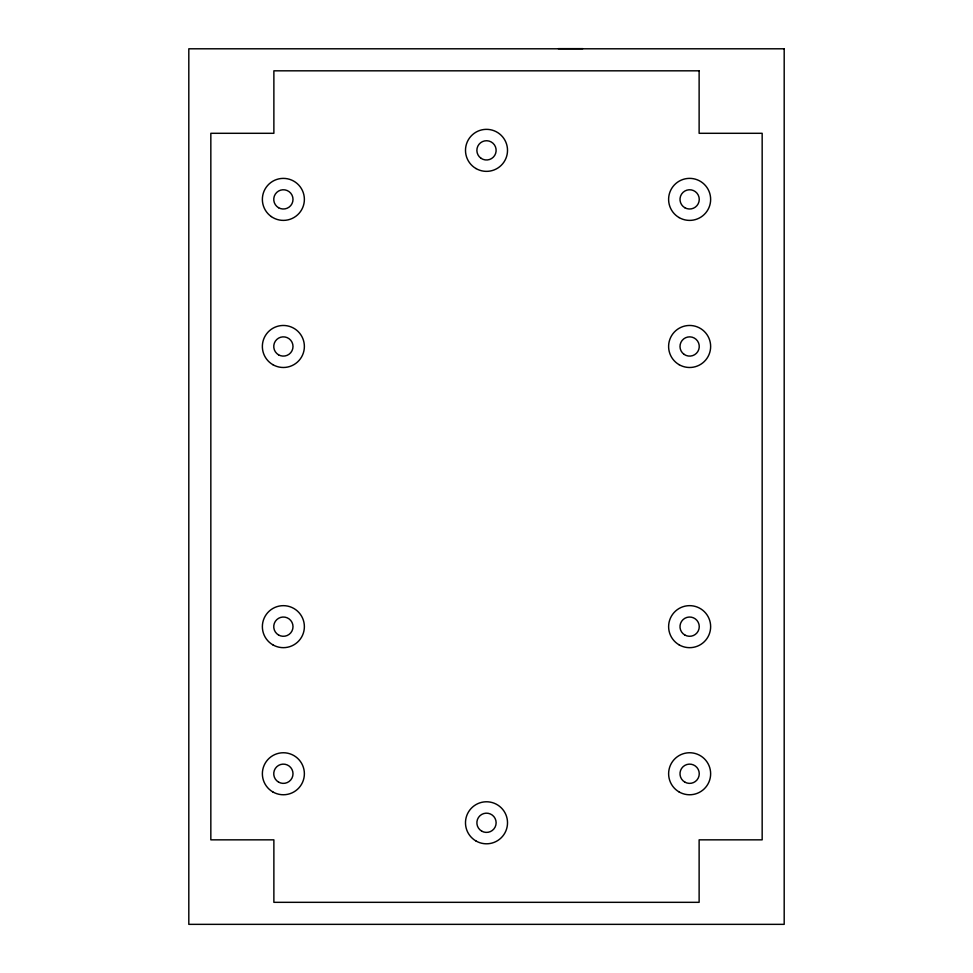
<?xml version="1.0" encoding="UTF-8"?>
<svg xmlns="http://www.w3.org/2000/svg" width="973" height="973" viewBox="0 0 973 973"><rect width="100%" height="100%" fill="white"/><g stroke="black" fill="none" stroke-linecap="round" stroke-linejoin="round"><path stroke-width="1.46" d="M558.295 48.65L582.815 48.65M784.189 48.796L188.811 48.796L188.811 924.35L784.189 924.35L784.189 48.796M699.125 70.822L273.875 70.822L273.875 133.301L210.837 133.301L210.837 839.845L273.875 839.845L273.875 902.324L699.125 902.324L699.125 839.845L762.163 839.845L762.163 133.301L699.125 133.301L699.125 70.822M475.992 168.548A21.017 21.017 0 0 0 507.517 150.353A21.017 21.017 0 0 0 475.992 132.158A21.017 21.017 0 0 0 475.992 168.548M480.954 158.234A9.633 9.633 0 0 0 496.096 151.216A9.633 9.633 0 0 0 482.45 141.62A9.633 9.633 0 0 0 480.954 158.234M679.118 217.587A21.017 21.017 0 0 0 710.643 199.392A21.017 21.017 0 0 0 679.118 181.185A21.017 21.017 0 0 0 679.118 217.587M684.81 207.723A9.633 9.633 0 0 0 699.259 199.392A9.633 9.633 0 0 0 684.81 191.049A9.633 9.633 0 0 0 684.81 207.723M679.118 364.68A21.017 21.017 0 0 0 710.643 346.485A21.017 21.017 0 0 0 679.118 328.278A21.017 21.017 0 0 0 679.118 364.68M684.08 354.354A9.633 9.633 0 0 0 699.222 347.349A9.633 9.633 0 0 0 685.588 337.74A9.633 9.633 0 0 0 684.08 354.354M272.866 364.68A21.017 21.017 0 0 0 304.379 346.485A21.017 21.017 0 0 0 272.866 328.278A21.017 21.017 0 0 0 272.866 364.68M278.558 354.817A9.633 9.633 0 0 0 293.007 346.485A9.633 9.633 0 0 0 278.558 338.142A9.633 9.633 0 0 0 278.558 354.817M475.992 840.988A21.017 21.017 0 0 0 507.517 822.781A21.017 21.017 0 0 0 475.992 804.586A21.017 21.017 0 0 0 475.992 840.988M481.684 831.124A9.633 9.633 0 0 0 496.133 822.781A9.633 9.633 0 0 0 481.684 814.45A9.633 9.633 0 0 0 481.684 831.124M679.118 791.949A21.017 21.017 0 0 0 710.643 773.754A21.017 21.017 0 0 0 679.118 755.559A21.017 21.017 0 0 0 679.118 791.949M684.81 782.097A9.633 9.633 0 0 0 699.259 773.754A9.633 9.633 0 0 0 684.81 765.41A9.633 9.633 0 0 0 684.81 782.097M679.118 644.856A21.017 21.017 0 0 0 710.643 626.661A21.017 21.017 0 0 0 679.118 608.466A21.017 21.017 0 0 0 679.118 644.856M684.81 635.004A9.633 9.633 0 0 0 699.259 626.661A9.633 9.633 0 0 0 684.81 618.317A9.633 9.633 0 0 0 684.81 635.004M272.866 791.949A21.017 21.017 0 0 0 304.379 773.754A21.017 21.017 0 0 0 272.866 755.559A21.017 21.017 0 0 0 272.866 791.949M278.558 782.097A9.633 9.633 0 0 0 293.007 773.754A9.633 9.633 0 0 0 278.558 765.41A9.633 9.633 0 0 0 278.558 782.097M272.866 644.856A21.017 21.017 0 0 0 304.379 626.661A21.017 21.017 0 0 0 272.866 608.466A21.017 21.017 0 0 0 272.866 644.856M278.558 635.004A9.633 9.633 0 0 0 293.007 626.661A9.633 9.633 0 0 0 278.558 618.317A9.633 9.633 0 0 0 278.558 635.004M271.272 216.565A21.017 21.017 0 0 0 304.294 201.277A21.017 21.017 0 0 0 274.544 180.321A21.017 21.017 0 0 0 271.272 216.565M278.558 207.723A9.633 9.633 0 0 0 293.007 199.392A9.633 9.633 0 0 0 278.558 191.049A9.633 9.633 0 0 0 278.558 207.723"/></g></svg>
